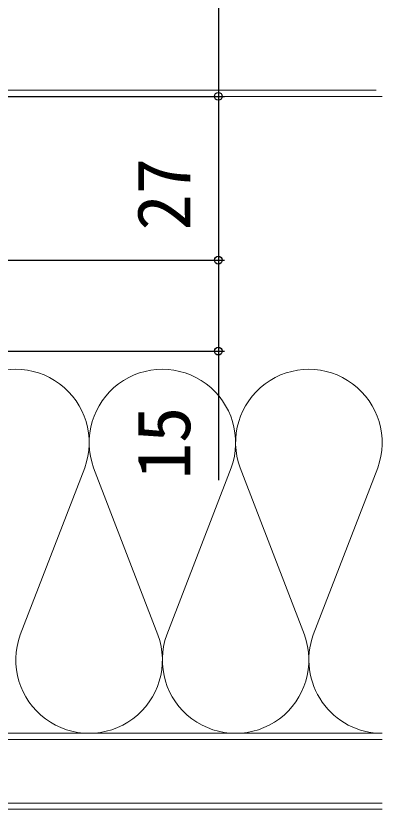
# Model space of a CAD drawing. Units: millimetres, scale not verified. Extents: x -525 to 525, y -783 to 779.
# Drawn here: x 307.1 to 367.6, y -603.3 to -472.5 of the extents above; entities that cross this region are included whole.
import ezdxf
from ezdxf.enums import TextEntityAlignment as Align

# ---------------------------------------------------------------- set-up
doc = ezdxf.new("R2010")
doc.units = ezdxf.units.MM
doc.header["$LTSCALE"] = 4
doc.layers.add('0-7_YKK_D', color=6, linetype='Continuous')
doc.layers.add('0-9_YSS_K', color=3, linetype='Continuous', lineweight=18)
doc.styles.add('ＭＳ ゴシック', font='')
doc.styles.get('ＭＳ ゴシック').set_extended_font_data('MS Gothic')

msp = doc.modelspace()

# ---------------------------------------------------------------- linework, layer by layer
at = {"layer": '0-7_YKK_D'}
for p, q in [((340.535, -426.8), (340.535, -485.8)), ((205.235, -485.8), (341.535, -485.8)), ((205.235, -485.8), (341.535, -485.8)), ((340.535, -485.8), (340.535, -512.8)), ((178.235, -512.8), (341.535, -512.8)), ((178.235, -512.8), (341.535, -512.8)), ((160.735, -527.8), (341.535, -527.8))]:
    msp.add_line(p, q, dxfattribs=at)
msp.add_lwpolyline([(340.535, -512.8), (340.535, -527.8), (340.535, -549.077)], dxfattribs=at)
for centre in [(340.535, -485.8), (340.535, -485.8), (340.535, -512.8), (340.535, -512.8), (340.535, -527.8)]:
    msp.add_circle(centre, 0.637, dxfattribs=at)
at = {"layer": '0-9_YSS_K', "color": 80}
msp.add_line((262.529, -484.8), (366.56, -484.8), dxfattribs=at)
at = {"layer": '0-9_YSS_K'}
for p, q in [((295.035, -485.8), (367.56, -485.8)), ((318.481, -547.022), (307.851, -574.578)), ((330.568, -574.578), (319.939, -547.022)), ((342.656, -547.022), (332.026, -574.578)), ((354.743, -574.578), (344.114, -547.022)), ((366.831, -547.022), (356.201, -574.578)), ((177.535, -590.8), (367.56, -590.8)), ((177.535, -591.8), (367.56, -591.8)), ((177.535, -602.3), (367.56, -602.3)), ((177.535, -603.3), (367.56, -603.3))]:
    msp.add_line(p, q, dxfattribs=at)
for centre, start, end in [((307.122, -542.887), 340, 200), ((331.297, -542.887), 340, 200), ((355.472, -542.887), 340, 200), ((319.21, -578.713), 160, 20), ((343.385, -578.713), 160, 20), ((367.56, -578.713), 160, 270)]:
    msp.add_arc(centre, 12.087, start, end, dxfattribs=at)

# ---------------------------------------------------------------- texts
at = {"layer": '0-7_YKK_D', "style": 'ＭＳ ゴシック'}
for s, p in [('27', (338.535, -507.925)), ('15', (338.535, -548.918))]:
    msp.add_text(s, height=8.798, rotation=90, dxfattribs=at).set_placement(p, align=Align.BOTTOM_LEFT)

doc.saveas('drawing.dxf')
